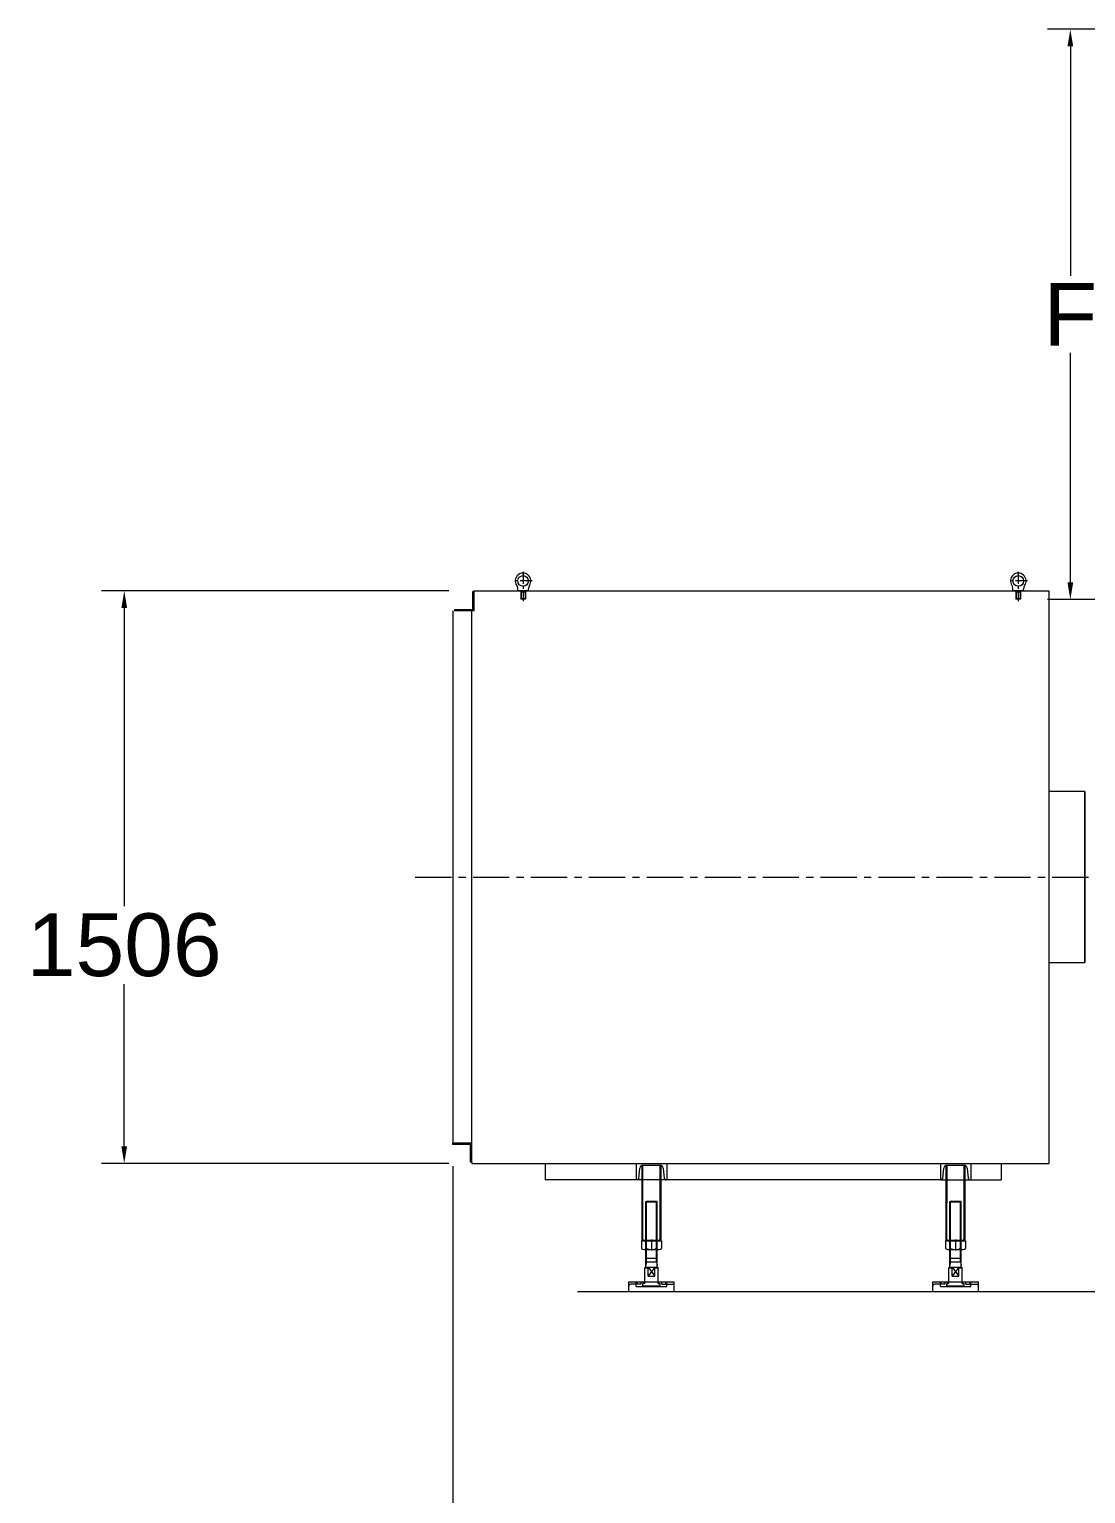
# Model space of a CAD drawing. Header units: millimetres. Extents: x -1 to 671026, y 1 to 511259.
# Drawn here: x 437804 to 508411, y 240608 to 338445 of the extents above; entities that cross this region are included whole.
import ezdxf

# ---------------------------------------------------------------- set-up
doc = ezdxf.new("R2010")
doc.units = ezdxf.units.MM
doc.header["$LTSCALE"] = 25.4
doc.linetypes.add('CENTER', pattern=[50.8, 31.75, -6.35, 6.35, -6.35])
doc.layers.get('Defpoints').update_dxf_attribs({"lineweight": 5})
for name, color, linetype, lineweight in [('CAXA0', 7, 'Continuous', 5), ('CAXA1', 5, 'CENTER', 5), ('中心线', 5, 'CENTER', 5)]:
    doc.layers.add(name, color=color, linetype=linetype, lineweight=lineweight)
doc.styles.add('Roman', font='arial.ttf')
doc.styles.get("Standard").update_dxf_attribs({"font": 'arial.ttf'})
doc.dimstyles.new('ISO-25', dxfattribs={"dimscale": 30, "dimtxt": 38.1, "dimasz": 38.1, "dimexe": 50.8, "dimexo": 50.8, "dimgap": 15.875, "dimtad": 1, "dimtih": 1, "dimtoh": 1, "dimdec": 1, "dimlfac": 0.03937, "dimdsep": 46, "dimtxsty": 'Standard', "dimcen": 63.5, "dimclrd": 7, "dimclre": 7, "dimclrt": 7, "dimadec": 0, "dimazin": 0, "dimtfac": 1, "dimtdec": 1, "dimtmove": 0, "dimatfit": 3, "dimfxl": 25.4, "dimlwd": 5, "dimlwe": 5, "dimarcsym": 0})

# ---------------------------------------------------------------- blocks, each defined once
blk = doc.blocks.new('*D8')
at = {"color": 7, "linetype": 'Continuous', "lineweight": 5, "transparency": 16777216}
for p, q in [((465854, 300929), (442626, 300929)), ((444150, 299786), (444150, 279872)), ((444150, 263820), (444150, 274640)), ((465854, 262677), (442626, 262677))]:
    blk.add_line(p, q, dxfattribs=at)
at = {"color": 7, "transparency": 16777216}
for points in [[(443960, 299786), (444341, 299786), (444150, 300929)], [(443960, 263820), (444341, 263820), (444150, 262677)]]:
    blk.add_solid(points, dxfattribs=at)
at = {"layer": 'Defpoints', "color": 0, "transparency": 16777216}
for p in [(467378, 300929), (444150, 262677), (467378, 262677)]:
    blk.add_point(p, dxfattribs=at)
at = {"color": 7, "lineweight": 5, "transparency": 16777216, "insert": (444150, 277256), "char_height": 4191, "attachment_point": 5, "style": 'Roman'}
blk.add_mtext('1506', dxfattribs=at)
blk = doc.blocks.new('*D12')
at = {"color": 7, "linetype": 'Continuous', "lineweight": 5, "transparency": 16777216}
for p, q in [((510019, 338445), (505859, 338445)), ((507383, 337302), (507383, 321967)), ((507383, 301488), (507383, 316823)), ((512855, 300345), (505859, 300345))]:
    blk.add_line(p, q, dxfattribs=at)
at = {"color": 7, "transparency": 16777216}
for points in [[(507193, 337302), (507574, 337302), (507383, 338445)], [(507193, 301488), (507574, 301488), (507383, 300345)]]:
    blk.add_solid(points, dxfattribs=at)
at = {"layer": 'Defpoints', "color": 0, "transparency": 16777216}
for p in [(511543, 338445), (507383, 300345), (514379, 300345)]:
    blk.add_point(p, dxfattribs=at)
at = {"color": 7, "lineweight": 5, "transparency": 16777216, "insert": (507383, 319395), "char_height": 4191, "attachment_point": 5, "style": 'Roman'}
blk.add_mtext('F', dxfattribs=at)
blk = doc.blocks.new('*D14')
at = {"color": 7, "linetype": 'Continuous', "lineweight": 5, "transparency": 16777216}
for p, q in [((612183, 267071), (612183, 230042)), ((466108, 262499), (466108, 230042)), ((467251, 231566), (611040, 231566))]:
    blk.add_line(p, q, dxfattribs=at)
at = {"color": 7, "transparency": 16777216}
for points in [[(467251, 231757), (467251, 231376), (466108, 231566)], [(611040, 231757), (611040, 231376), (612183, 231566)]]:
    blk.add_solid(points, dxfattribs=at)
at = {"layer": 'Defpoints', "color": 0, "transparency": 16777216}
for p in [(612183, 268595), (466108, 264023), (612183, 231566)]:
    blk.add_point(p, dxfattribs=at)
at = {"color": 7, "lineweight": 5, "transparency": 16777216, "insert": (525097, 234138), "char_height": 4191, "attachment_point": 5, "style": 'Roman'}
blk.add_mtext('B', dxfattribs=at)

msp = doc.modelspace()

# ---------------------------------------------------------------- linework, layer by layer
at = {"color": 7, "lineweight": 5}
for p, q in [((467428.44, 300853.25), (467428.44, 299659.45)), ((467504.64, 300853.25), (467428.44, 300853.25)), ((467504.64, 300929.45), (505858.64, 300929.45)), ((467504.64, 300853.25), (467504.64, 300929.45)), ((467504.64, 300853.25), (467504.64, 299583.25)), ((470437.07, 300929.45), (470450.11, 301068.75)), ((471176.21, 300929.45), (470437.07, 300929.45)), ((470654.24, 300878.65), (470654.24, 300389.7)), ((470959.04, 300840.55), (470654.24, 300840.55)), ((470673.29, 300370.65), (470654.24, 300389.7)), ((470959.04, 300389.7), (470654.24, 300389.7)), ((470939.99, 300370.65), (470673.29, 300370.65)), ((470675.83, 300840.55), (470675.83, 300370.65)), ((470937.45, 300840.55), (470937.45, 300370.65)), ((470939.99, 300370.65), (470959.04, 300389.7)), ((470959.04, 300878.65), (470959.04, 300389.7)), ((471176.21, 300929.45), (471163.17, 301068.75)), ((503533.27, 300929.45), (503546.31, 301068.75)), ((504272.41, 300929.45), (503533.27, 300929.45)), ((503750.44, 300878.65), (503750.44, 300389.7)), ((504055.24, 300840.55), (503750.44, 300840.55)), ((503769.49, 300370.65), (503750.44, 300389.7)), ((504055.24, 300389.7), (503750.44, 300389.7)), ((504036.19, 300370.65), (503769.49, 300370.65)), ((503772.03, 300840.55), (503772.03, 300370.65)), ((504033.65, 300840.55), (504033.65, 300370.65)), ((504036.19, 300370.65), (504055.24, 300389.7)), ((504055.24, 300878.65), (504055.24, 300389.7)), ((504272.41, 300929.45), (504259.37, 301068.75)), ((505858.64, 300929.45), (505934.84, 300929.45)), ((505934.84, 300929.45), (505934.77, 262677.05)), ((466107.64, 299583.25), (466107.64, 264023.25)), ((467428.44, 299659.45), (466234.64, 299659.45)), ((466234.64, 299659.45), (466234.64, 299583.25)), ((467504.64, 299583.25), (466234.64, 299583.25)), ((467377.64, 262753.25), (467377.64, 299583.25)), ((508347.75, 287524.6), (505934.73, 287524.6)), ((508347.75, 287518.25), (508347.75, 276088.25)), ((505934.79, 276094.6), (508347.75, 276094.6)), ((467377.64, 264023.25), (466107.64, 264023.25)), ((466107.64, 263947.05), (466107.64, 264023.25)), ((467301.44, 263947.05), (466107.64, 263947.05)), ((467301.44, 262753.25), (467301.44, 263947.05)), ((467377.64, 262753.25), (467301.44, 262753.25)), ((467377.64, 262753.25), (467377.64, 262677.05)), ((467377.64, 262677.05), (505934.77, 262677.05)), ((472279.84, 262677.05), (472279.84, 261584.85)), ((478375.84, 262677.05), (480407.84, 262677.05)), ((478375.84, 262677.05), (478375.84, 261584.85)), ((478539.93, 261676.34), (478609, 262367.07)), ((478756.84, 257495.45), (478756.84, 262542.64)), ((478811.2, 262550.05), (479972.49, 262550.05)), ((478811.2, 257495.45), (478820.34, 262550.05)), ((479972.49, 257495.45), (479963.34, 262550.05)), ((480026.84, 257495.45), (480026.84, 262542.64)), ((480174.68, 262367.07), (480243.75, 261676.34)), ((480407.84, 262677.05), (480407.84, 261584.85)), ((498695.84, 262677.05), (500727.84, 262677.05)), ((498695.84, 262677.05), (498695.84, 261584.85)), ((498859.93, 261676.34), (498929, 262367.07)), ((499076.84, 257495.45), (499076.84, 262542.64)), ((499131.2, 262550.05), (500292.49, 262550.05)), ((499131.2, 257495.45), (499140.34, 262550.05)), ((500292.49, 257495.45), (500283.34, 262550.05)), ((500346.84, 257495.45), (500346.84, 262542.64)), ((500494.68, 262367.07), (500563.75, 261676.34)), ((500727.84, 262677.05), (500727.84, 261584.85)), ((502759.84, 262677.05), (502759.84, 261584.85)), ((498695.84, 261584.85), (472279.84, 261584.85)), ((478438.84, 261584.85), (478375.84, 261584.85)), ((480344.85, 261584.85), (480407.84, 261584.85)), ((498695.84, 261584.85), (502759.84, 261584.85)), ((498758.84, 261584.85), (498695.84, 261584.85)), ((500664.85, 261584.85), (500727.84, 261584.85)), ((479010.84, 260111.64), (479061.64, 260162.44)), ((479010.84, 260111.64), (479772.84, 260111.64)), ((479010.84, 255742.84), (479010.84, 260111.64)), ((479058.96, 256097.57), (479058.96, 260159.76)), ((479061.64, 260162.44), (479722.04, 260162.44)), ((479772.84, 260111.64), (479722.04, 260162.44)), ((479724.72, 256097.57), (479724.72, 260159.76)), ((479772.84, 255742.84), (479772.84, 260111.64)), ((499330.84, 260111.64), (499381.64, 260162.44)), ((499330.84, 260111.64), (500092.84, 260111.64)), ((499330.84, 255742.84), (499330.84, 260111.64)), ((499378.96, 256097.57), (499378.96, 260159.76)), ((499381.64, 260162.44), (500042.04, 260162.44)), ((500092.84, 260111.64), (500042.04, 260162.44)), ((500044.72, 256097.57), (500044.72, 260159.76)), ((500092.84, 255742.84), (500092.84, 260111.64)), ((478717.27, 257495.26), (478717.27, 256979.84)), ((478756.84, 257546.16), (480026.84, 257546.16)), ((478811.2, 257495.45), (480026.84, 257495.45)), ((478885.91, 257546.16), (479897.77, 257546.16)), ((479054.55, 256979.84), (479054.55, 257495.26)), ((479391.84, 257597.06), (479391.84, 256852.74)), ((479729.13, 256979.84), (479729.13, 257495.26)), ((480066.42, 257495.26), (480066.42, 256979.84)), ((499037.27, 257495.26), (499037.27, 256979.84)), ((499076.84, 257546.16), (500346.84, 257546.16)), ((499131.2, 257495.45), (500346.84, 257495.45)), ((499205.91, 257546.16), (500217.77, 257546.16)), ((499374.55, 256979.84), (499374.55, 257495.26)), ((499711.84, 257597.06), (499711.84, 256852.74)), ((500049.13, 256979.84), (500049.13, 257495.26)), ((500386.42, 257495.26), (500386.42, 256979.84)), ((478885.91, 256928.94), (479897.77, 256928.94)), ((478998.14, 256352.44), (479785.54, 256352.44)), ((499205.91, 256928.94), (500217.77, 256928.94)), ((499318.14, 256352.44), (500105.54, 256352.44)), ((478998.14, 255742.84), (478947.34, 255692.04)), ((478947.34, 254650.64), (478947.34, 255692.04)), ((478947.34, 255692.04), (479162.89, 255692.04)), ((478998.14, 255742.84), (479785.54, 255742.84)), ((479010.84, 256098.44), (479772.84, 256098.44)), ((479058.96, 256097.57), (479010.84, 255865.96)), ((479620.8, 255742.84), (479162.89, 255133.24)), ((479162.89, 255742.84), (479620.8, 255133.24)), ((479162.89, 255133.24), (479162.89, 255742.84)), ((479620.8, 255133.24), (479620.8, 255742.84)), ((479620.8, 255692.04), (479836.34, 255692.04)), ((479724.72, 256097.57), (479772.84, 255865.96)), ((479785.54, 255742.84), (479836.34, 255692.04)), ((479836.34, 254650.64), (479836.34, 255692.04)), ((499318.14, 255742.84), (499267.34, 255692.04)), ((499267.34, 254650.64), (499267.34, 255692.04)), ((499267.34, 255692.04), (499482.89, 255692.04)), ((499318.14, 255742.84), (500105.54, 255742.84)), ((499330.84, 256098.44), (500092.84, 256098.44)), ((499378.96, 256097.57), (499330.84, 255865.96)), ((499940.8, 255742.84), (499482.89, 255133.24)), ((499482.89, 255742.84), (499940.8, 255133.24)), ((499482.89, 255133.24), (499482.89, 255742.84)), ((499940.8, 255133.24), (499940.8, 255742.84)), ((499940.8, 255692.04), (500156.34, 255692.04)), ((500044.72, 256097.57), (500092.84, 255865.96)), ((500105.54, 255742.84), (500156.34, 255692.04)), ((500156.34, 254650.64), (500156.34, 255692.04)), ((477867.84, 254752.24), (480915.84, 254752.24)), ((477867.84, 254117.24), (477867.84, 254752.24)), ((477867.84, 254117.24), (477867.84, 254472.84)), ((478375.84, 254599.84), (477994.84, 254599.84)), ((478375.84, 254447.44), (478375.84, 254752.24)), ((478375.84, 254752.24), (480407.84, 254752.24)), ((478375.84, 254447.44), (480407.84, 254447.44)), ((478426.64, 254599.84), (478426.64, 254752.24)), ((478706.04, 254599.84), (478426.64, 254599.84)), ((478706.04, 254599.84), (478706.04, 254752.24)), ((478807.64, 254447.44), (478807.64, 254650.64)), ((478947.34, 254650.64), (478807.64, 254650.64)), ((478820.34, 254498.24), (478820.34, 254650.64)), ((478820.34, 254498.24), (479963.34, 254498.24)), ((478921.94, 254650.64), (478921.94, 254752.24)), ((479162.89, 255133.24), (479620.8, 255133.24)), ((479836.34, 254650.64), (479976.04, 254650.64)), ((479861.74, 254650.64), (479861.74, 254752.24)), ((479963.34, 254498.24), (479963.34, 254650.64)), ((479976.04, 254447.44), (479976.04, 254650.64)), ((480077.64, 254599.84), (480077.64, 254752.24)), ((480077.64, 254599.84), (480357.04, 254599.84)), ((480357.04, 254599.84), (480357.04, 254752.24)), ((480407.84, 254447.44), (480407.84, 254752.24)), ((480407.84, 254599.84), (480788.84, 254599.84)), ((480915.84, 254117.24), (480915.84, 254752.24)), ((480915.84, 254117.24), (480915.84, 254472.84)), ((498187.84, 254752.24), (501235.84, 254752.24)), ((498187.84, 254117.24), (498187.84, 254752.24)), ((498187.84, 254117.24), (498187.84, 254472.84)), ((498695.84, 254599.84), (498314.84, 254599.84)), ((498695.84, 254447.44), (498695.84, 254752.24)), ((498695.84, 254752.24), (500727.84, 254752.24)), ((498695.84, 254447.44), (500727.84, 254447.44)), ((498746.64, 254599.84), (498746.64, 254752.24)), ((499026.04, 254599.84), (498746.64, 254599.84)), ((499026.04, 254599.84), (499026.04, 254752.24)), ((499127.64, 254447.44), (499127.64, 254650.64)), ((499267.34, 254650.64), (499127.64, 254650.64)), ((499140.34, 254498.24), (499140.34, 254650.64)), ((499140.34, 254498.24), (500283.34, 254498.24)), ((499241.94, 254650.64), (499241.94, 254752.24)), ((499482.89, 255133.24), (499940.8, 255133.24)), ((500156.34, 254650.64), (500296.04, 254650.64)), ((500181.74, 254650.64), (500181.74, 254752.24)), ((500283.34, 254498.24), (500283.34, 254650.64)), ((500296.04, 254447.44), (500296.04, 254650.64)), ((500397.64, 254599.84), (500397.64, 254752.24)), ((500397.64, 254599.84), (500677.04, 254599.84)), ((500677.04, 254599.84), (500677.04, 254752.24)), ((500727.84, 254447.44), (500727.84, 254752.24)), ((500727.84, 254599.84), (501108.84, 254599.84)), ((501235.84, 254117.24), (501235.84, 254752.24)), ((501235.84, 254117.24), (501235.84, 254472.84)), ((474438.75, 254117.24), (601438.75, 254117.24)), ((477867.84, 254117.24), (480915.84, 254117.24)), ((477867.84, 254117.24), (480915.84, 254117.24)), ((498187.84, 254117.24), (501235.84, 254117.24)), ((498187.84, 254117.24), (501235.84, 254117.24))]:
    msp.add_line(p, q, dxfattribs=at)
for centre in [(470806.64, 301589.85), (503902.84, 301589.85)]:
    msp.add_circle(centre, 355.6, dxfattribs=at)
for centre, radius, start, end in [((470806.64, 301589.85), 522.05, 324.7571086, 215.2428914), ((503902.84, 301589.85), 522.05, 324.7571086, 215.2428914), ((470069.11, 301068.75), 381, 0, 35.2428914), ((470603.44, 300878.65), 50.8, 0, 90), ((471009.84, 300878.65), 50.8, 90, 180), ((471544.17, 301068.75), 381, 144.7571086, 180), ((503165.31, 301068.75), 381, 0, 35.2428914), ((503699.64, 300878.65), 50.8, 0, 90), ((504106.04, 300878.65), 50.8, 90, 180), ((504640.37, 301068.75), 381, 144.7571086, 180), ((478811.2, 262346.85), 203.2, 90, 174.2894069), ((479972.49, 262346.85), 203.2, 5.7105931, 90), ((499131.2, 262346.85), 203.2, 90, 174.2894069), ((500292.49, 262346.85), 203.2, 5.7105931, 90), ((478438.84, 261686.45), 101.6, 270, 354.2894069), ((480344.85, 261686.45), 101.6, 185.7105931, 270), ((498758.84, 261686.45), 101.6, 270, 354.2894069), ((500664.85, 261686.45), 101.6, 185.7105931, 270), ((478885.91, 257241.33), 304.84, 56.4113187, 123.5886813), ((479391.84, 256403.16), 1143, 72.8370575, 107.1629425), ((479897.77, 257241.33), 304.84, 56.4113187, 123.5886813), ((499205.91, 257241.33), 304.84, 56.4113187, 123.5886813), ((499711.84, 256403.16), 1143, 72.8370575, 107.1629425), ((500217.77, 257241.33), 304.84, 56.4113187, 123.5886813), ((478885.91, 257233.78), 304.84, 236.4113187, 303.5886813), ((479391.84, 258071.94), 1143, 252.8370575, 287.1629425), ((479897.77, 257233.78), 304.84, 236.4113187, 303.5886813), ((499205.91, 257233.78), 304.84, 236.4113187, 303.5886813), ((499711.84, 258071.94), 1143, 252.8370575, 287.1629425), ((500217.77, 257233.78), 304.84, 236.4113187, 303.5886813), ((477994.84, 254472.84), 127, 90, 180), ((479391.84, 257687.53), 3240.09, 259.8407843, 280.1592157), ((480788.84, 254472.84), 127, 0, 90), ((498314.84, 254472.84), 127, 90, 180), ((499711.84, 257687.53), 3240.09, 259.8407843, 280.1592157), ((501108.84, 254472.84), 127, 0, 90)]:
    msp.add_arc(centre, radius, start, end, dxfattribs=at)
at = {"layer": 'CAXA0', "color": 7, "linetype": 'Continuous', "lineweight": 5}
msp.add_line((508347.75, 276094.6), (508347.75, 287524.6), dxfattribs=at)
at = {"layer": 'CAXA1', "linetype": 'CENTER', "lineweight": 5, "ltscale": 3}
msp.add_line((463594.51, 281803.25), (539350.52, 281803.25), dxfattribs=at)
at = {"layer": '中心线', "lineweight": 5}
for p, q in [((471417.88, 301589.85), (470195.4, 301589.85)), ((470806.64, 302201.09), (470806.64, 300240.29)), ((504514.08, 301589.85), (503291.6, 301589.85)), ((503902.84, 302201.09), (503902.84, 300240.29))]:
    msp.add_line(p, q, dxfattribs=at)

# ---------------------------------------------------------------- dimensions: what is measured, and where the dimension line sits
at = {"color": 7, "lineweight": 5}
dim = msp.add_linear_dim(base=(507383.08, 300345.23), p1=(511542.93, 338445.23), p2=(514379.34, 300345.23), angle=90, text='F', dimstyle='ISO-25', override={"dimscale": 30, "dimtxt": 139.7, "dimpost": '\\X', "dimtxsty": 'Roman', "dimtmove": 1}, dxfattribs=at)
dim.commit()
dim.dimension.update_dxf_attribs({"geometry": '*D12', "text_midpoint": (507383.08, 319395.23), "dimtype": 160})
dim = msp.add_linear_dim(base=(444150.49, 262677.05), p1=(467377.64, 300929.45), p2=(467377.64, 262677.05), angle=90, dimstyle='ISO-25', override={"dimscale": 30, "dimtxt": 139.7, "dimpost": '\\X', "dimtxsty": 'Roman', "dimtmove": 1}, dxfattribs=at)
dim.commit()
dim.dimension.update_dxf_attribs({"geometry": '*D8', "text_midpoint": (444150.49, 277256.07), "dimtype": 160})
dim = msp.add_linear_dim(base=(612182.95, 231566.04), p1=(466107.64, 264023.25), p2=(612182.95, 268595.25), text='B', dimstyle='ISO-25', override={"dimscale": 30, "dimtxt": 139.7, "dimpost": '\\X', "dimtxsty": 'Roman', "dimtmove": 1}, dxfattribs=at)
dim.commit()
dim.dimension.update_dxf_attribs({"geometry": '*D14', "text_midpoint": (525097.36, 231566.04), "dimtype": 160})

doc.saveas('drawing.dxf')
